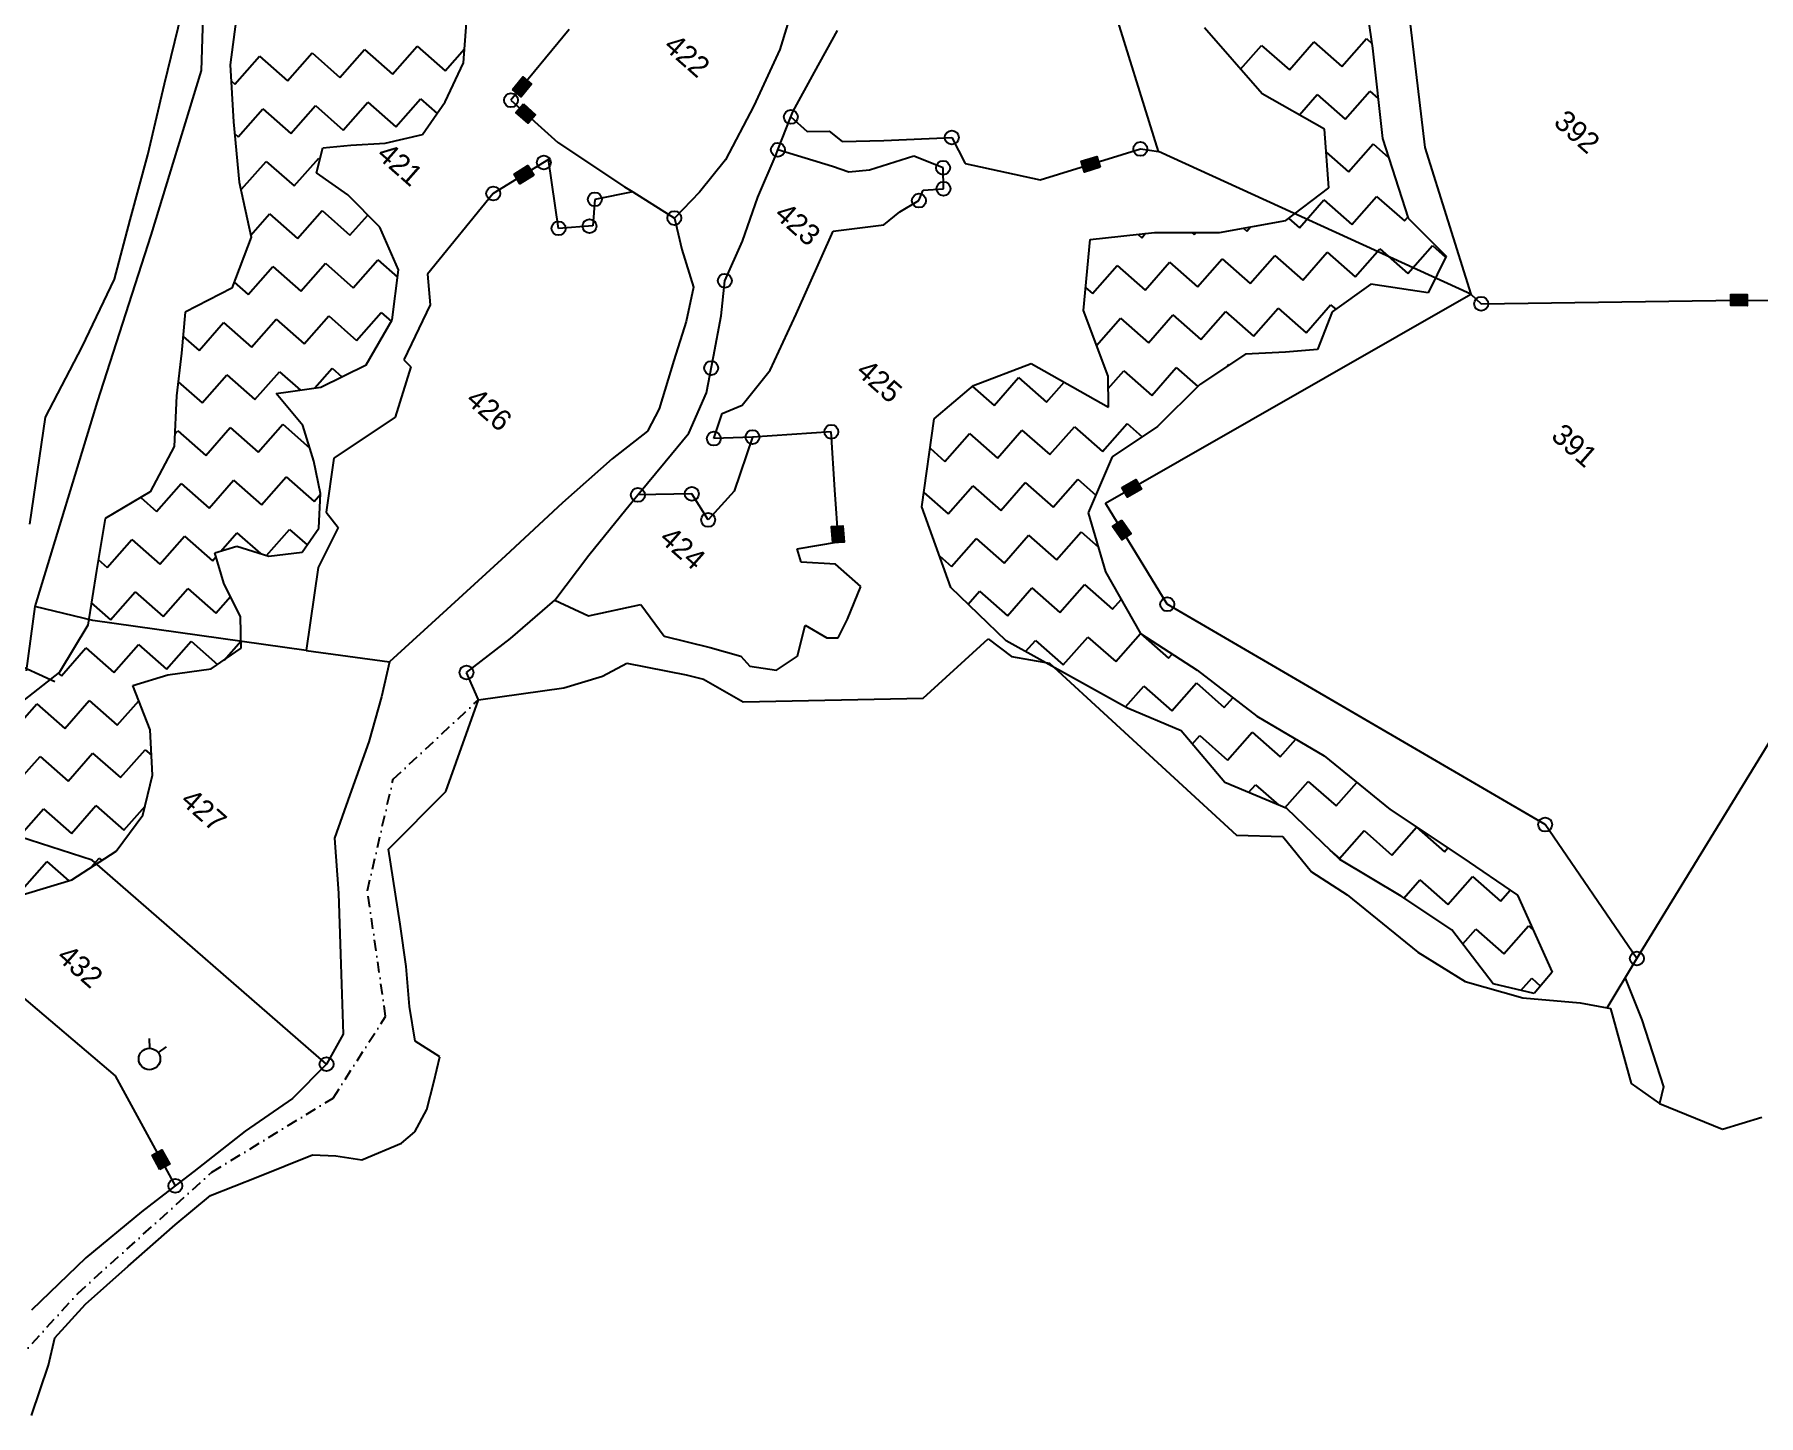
# Model space of a CAD drawing. Header units: metres. Extents: x 316400 to 324250, y 1868140 to 1873603.
# Drawn here: x 320680 to 321468, y 1868588 to 1869219 of the extents above; entities that cross this region are included whole.
import ezdxf

# ---------------------------------------------------------------- set-up
doc = ezdxf.new("R2010")
doc.units = ezdxf.units.M
doc.linetypes.add('DASHDOT', pattern=[1, 0.5, -0.25, 0, -0.25])
for name, color, linetype in [('OTHERS', 1, 'Continuous'), ('POLY_HATCH', 12, 'Continuous'), ('POLY_PARCEL', 6, 'Continuous'), ('POLY_WATER', 4, 'Continuous'), ('TEXT_PARCEL', 7, 'Continuous'), ('V_BOUND_LINE', 7, 'Continuous'), ('V_BOUND_STREAM_LINE', 7, 'DASHDOT')]:
    doc.layers.add(name, color=color, linetype=linetype)
doc.styles.add('TEXT_MAP', font='')
doc.styles.get('TEXT_MAP').set_extended_font_data('Kruti Dev 050')
doc.dimstyles.get("Standard").update_dxf_attribs({"dimtxt": 0.18, "dimasz": 0.18, "dimexe": 0.18, "dimexo": 0.0625, "dimgap": 0.09, "dimtad": 0, "dimtih": 1, "dimtoh": 1, "dimdec": 4, "dimzin": 0, "dimdsep": 46, "dimtxsty": 'Standard', "dimcen": 0.09, "dimadec": 0, "dimazin": 0, "dimtfac": 1, "dimtdec": 4, "dimtofl": 0, "dimtmove": 0, "dimatfit": 3, "dimfxl": 1, "dimtolj": 1, "dimtzin": 0, "dimarcsym": 0})

msp = doc.modelspace()

# ---------------------------------------------------------------- hatches: boundary and pattern name
for points in [[(320906.99, 1869196.01), (320903, 1869199.29), (320898.26, 1869193.53), (320902.24, 1869190.25)], [(320905.36, 1869178.1), (320908.83, 1869181.92), (320903.29, 1869186.93), (320899.83, 1869183.1)], [(321158.26, 1869160.76), (321159.78, 1869155.83), (321166.91, 1869158.02), (321165.4, 1869162.95)], [(320898.97, 1869154.88), (320901.66, 1869150.48), (320908.03, 1869154.37), (320905.33, 1869158.78)], [(321462.71, 1869094.72), (321462.75, 1869099.88), (321455.29, 1869099.94), (321455.25, 1869094.78)], [(321185.83, 1869010.87), (321183.27, 1869015.36), (321176.79, 1869011.65), (321179.36, 1869007.17)], [(321049.32, 1868994.15), (321044.17, 1868993.79), (321044.69, 1868986.35), (321049.84, 1868986.71)], [(321176.77, 1868987.7), (321181.03, 1868990.61), (321176.82, 1868996.77), (321172.55, 1868993.86)], [(320738.01, 1868709), (320733.48, 1868706.52), (320737.07, 1868699.97), (320741.59, 1868702.45)]]:
    msp.add_hatch(color=256).paths.add_polyline_path(points)

# ---------------------------------------------------------------- linework, layer by layer
for points in [[(320898.26, 1869193.53), (320903, 1869199.29), (320906.99, 1869196.01), (320902.24, 1869190.25)], [(320903.29, 1869186.93), (320908.83, 1869181.92), (320905.36, 1869178.1), (320899.83, 1869183.1)], [(321166.91, 1869158.02), (321159.78, 1869155.83), (321158.26, 1869160.76), (321165.4, 1869162.95)], [(320908.03, 1869154.37), (320901.66, 1869150.48), (320898.97, 1869154.88), (320905.33, 1869158.78)], [(321455.29, 1869099.94), (321462.75, 1869099.88), (321462.71, 1869094.72), (321455.25, 1869094.78)], [(321176.79, 1869011.65), (321183.27, 1869015.36), (321185.83, 1869010.87), (321179.36, 1869007.17)], [(321044.69, 1868986.35), (321044.17, 1868993.79), (321049.32, 1868994.15), (321049.84, 1868986.71)], [(321176.82, 1868996.77), (321181.03, 1868990.61), (321176.77, 1868987.7), (321172.55, 1868993.86)], [(320737.07, 1868699.97), (320733.48, 1868706.52), (320738.01, 1868709), (320741.59, 1868702.45)]]:
    msp.add_lwpolyline(points, close=True)
for points in [[(320732.19, 1868759.88), (320732.23, 1868755.38)], [(320739.93, 1868755.97), (320736.27, 1868753.34)]]:
    msp.add_lwpolyline(points)
for centre, radius in [((320897.56, 1869188.63), 3.19), ((321025.51, 1869181), 3.19), ((321099.08, 1869171.58), 3.19), ((320912.57, 1869160.19), 3.19), ((321019.61, 1869166.01), 3.19), ((321185.3, 1869166.37), 3.19), ((321095.1, 1869157.78), 3.19), ((320889.48, 1869146.04), 3.19), ((321095.31, 1869148.2), 3.19), ((320935.89, 1869143.34), 3.19), ((321084.09, 1869142.75), 3.19), ((320919.32, 1869130.09), 3.19), ((320933.47, 1869131.1), 3.19), ((320972.25, 1869134.8), 3.19), ((320995.35, 1869106.16), 3.19), ((321341.16, 1869095.62), 3.19), ((320989.11, 1869066.24), 3.19), ((320990.3, 1869033.99), 3.19), ((321008.01, 1869034.71), 3.19), ((321044.02, 1869037.12), 3.19), ((320955.6, 1869008.23), 3.19), ((320980.21, 1869008.76), 3.19), ((320987.71, 1868996.82), 3.19), ((321197.62, 1868958.26), 3.19), ((320877.21, 1868927.1), 3.19), ((321370.37, 1868857.58), 3.19), ((321412.34, 1868796.4), 3.19), ((320732.28, 1868750.46), 4.92), ((320813.27, 1868748.11), 3.19), ((320744.1, 1868692.49), 3.19)]:
    msp.add_circle(centre, radius)
at = {"layer": 'OTHERS'}
for p, q in [((321406.96, 1868787.44), (321414.61, 1868768.31)), ((321414.61, 1868768.31), (321424.47, 1868737.68)), ((321424.47, 1868737.68), (321422.7, 1868730.1))]:
    msp.add_line(p, q, dxfattribs=at)
at = {"layer": 'POLY_HATCH'}
for p, q in [((321285.51, 1869251.83), (321291.51, 1869212.37)), ((320772.68, 1869231.42), (320769.17, 1869204.76)), ((320875.87, 1869205.76), (320877.22, 1869224.2)), ((321240.96, 1869191.53), (321214.69, 1869221.69)), ((321291.51, 1869212.37), (321296.01, 1869171.2)), ((320769.17, 1869204.76), (320770.66, 1869178.75)), ((320867.41, 1869187.89), (320875.87, 1869205.76)), ((320857.09, 1869172.92), (320867.41, 1869187.89)), ((321269.53, 1869175.41), (321240.96, 1869191.53)), ((320770.66, 1869178.75), (320773.27, 1869151.13)), ((320840, 1869168.98), (320857.09, 1869172.92)), ((321271.52, 1869148.53), (321269.53, 1869175.41)), ((321296.01, 1869171.2), (321307.7, 1869134.76)), ((320808.7, 1869155.39), (320811.5, 1869166.85)), ((320811.5, 1869166.85), (320824.39, 1869168.17)), ((320824.39, 1869168.17), (320840, 1869168.98)), ((320822.98, 1869145.35), (320808.7, 1869155.39)), ((320773.27, 1869151.13), (320778.75, 1869126.05)), ((321251.88, 1869133.65), (321271.52, 1869148.53)), ((320837.57, 1869130.61), (320822.98, 1869145.35)), ((321221.47, 1869128.25), (321251.88, 1869133.65)), ((321307.7, 1869134.76), (321325.13, 1869117.41)), ((320778.75, 1869126.05), (320769.97, 1869102.77)), ((320846.06, 1869111.1), (320837.57, 1869130.61)), ((321159.3, 1869092.51), (321162.3, 1869125.05)), ((321162.3, 1869125.05), (321191.78, 1869128.25)), ((321191.78, 1869128.25), (321221.47, 1869128.25)), ((321325.13, 1869117.41), (321316.85, 1869100.57)), ((320843.31, 1869088.2), (320846.06, 1869111.1)), ((320769.97, 1869102.77), (320748.61, 1869091.82)), ((321290.65, 1869104.54), (321273, 1869091.92)), ((321316.85, 1869100.57), (321290.65, 1869104.54)), ((321170.58, 1869062.46), (321159.3, 1869092.51)), ((321273, 1869091.92), (321266.35, 1869074.66)), ((320748.61, 1869091.82), (320746.95, 1869073.03)), ((320831.32, 1869067.74), (320843.31, 1869088.2)), ((320746.95, 1869073.03), (320744.66, 1869053.52)), ((321109.07, 1869058.32), (321135.44, 1869068.27)), ((321135.44, 1869068.27), (321170.69, 1869048.3)), ((321233.32, 1869072.57), (321212.55, 1869058.69)), ((321251.72, 1869073.46), (321233.32, 1869072.57)), ((321266.35, 1869074.66), (321251.72, 1869073.46)), ((320810.59, 1869057.51), (320831.32, 1869067.74)), ((321170.69, 1869048.3), (321170.58, 1869062.46)), ((320744.66, 1869053.52), (320743.61, 1869030.38)), ((320790.23, 1869054.54), (320795.73, 1869055.39)), ((320802.44, 1869039.99), (320790.23, 1869054.54)), ((320795.73, 1869055.39), (320810.59, 1869057.51)), ((321091.06, 1869043.01), (321109.07, 1869058.32)), ((321212.55, 1869058.69), (321193.18, 1869039.55)), ((320807.36, 1869023.63), (320802.44, 1869039.99)), ((321085.34, 1869002.8), (321091.06, 1869043.01)), ((321193.18, 1869039.55), (321172.4, 1869025.67)), ((320743.61, 1869030.38), (320732.65, 1869009.65)), ((320810.5, 1869008.84), (320807.36, 1869023.63)), ((321172.4, 1869025.67), (321161.47, 1869000.11)), ((320732.65, 1869009.65), (320712.04, 1868997.41)), ((320809.65, 1868993.12), (320810.5, 1869008.84)), ((320712.04, 1868997.41), (320708, 1868973.75)), ((321098.66, 1868965.93), (321085.34, 1869002.8)), ((321161.47, 1869000.11), (321169.35, 1868973.06)), ((320802.11, 1868982.04), (320809.65, 1868993.12)), ((320762.22, 1868981.71), (320772.29, 1868984.87)), ((320766.3, 1868967.99), (320762.22, 1868981.71)), ((320772.29, 1868984.87), (320786.9, 1868980.24)), ((320786.9, 1868980.24), (320802.11, 1868982.04)), ((320708, 1868973.75), (320704.04, 1868948.74)), ((320773.86, 1868952.47), (320766.3, 1868967.99)), ((321124.02, 1868941.59), (321098.66, 1868965.93)), ((321169.35, 1868973.06), (321185.32, 1868944.92)), ((320774.27, 1868938.19), (320773.86, 1868952.47)), ((320704.04, 1868948.74), (320691.11, 1868927.22)), ((321185.32, 1868944.92), (321211.27, 1868928.1)), ((320760.56, 1868928.73), (320774.27, 1868938.19)), ((321154.8, 1868924.54), (321124.02, 1868941.59)), ((320691.11, 1868927.22), (320671.39, 1868911.66)), ((320740.7, 1868925.97), (320760.56, 1868928.73)), ((321211.27, 1868928.1), (321238.56, 1868907.09)), ((320724.67, 1868921.08), (320740.7, 1868925.97)), ((320732.53, 1868900.87), (320724.67, 1868921.08)), ((321179.48, 1868910.85), (321154.8, 1868924.54)), ((321203.95, 1868900.36), (321179.48, 1868910.85)), ((321238.56, 1868907.09), (321269.4, 1868888.98)), ((320733.69, 1868880.23), (320732.53, 1868900.87)), ((321223.92, 1868876.75), (321203.95, 1868900.36)), ((321269.4, 1868888.98), (321299.59, 1868864.41)), ((320729.3, 1868861.93), (320733.69, 1868880.23)), ((321252.22, 1868864.9), (321223.92, 1868876.75)), ((321276.45, 1868841.56), (321252.22, 1868864.9)), ((321299.59, 1868864.41), (321332.27, 1868842.67)), ((320717.05, 1868845.5), (320729.3, 1868861.93)), ((320696.84, 1868832.27), (320717.05, 1868845.5)), ((321304.53, 1868824.87), (321276.45, 1868841.56)), ((321332.27, 1868842.67), (321357.72, 1868825.29)), ((320670.57, 1868824.38), (320696.84, 1868832.27)), ((321327.71, 1868809.49), (321304.53, 1868824.87)), ((321357.72, 1868825.29), (321373.61, 1868790.19)), ((321346.68, 1868784.74), (321327.71, 1868809.49)), ((321365.42, 1868780.31), (321346.68, 1868784.74)), ((321373.61, 1868790.19), (321365.42, 1868780.31))]:
    msp.add_line(p, q, dxfattribs=at)
at = {"layer": 'POLY_HATCH', "linetype": 'Continuous', "ltscale": 10}
for p, q in [((320795.35, 1869197.51), (320806.6, 1869210.28)), ((320806.6, 1869210.28), (320819.38, 1869199.03)), ((320819.38, 1869199.03), (320830.63, 1869211.81)), ((320830.63, 1869211.81), (320843.41, 1869200.56)), ((320843.41, 1869200.56), (320854.66, 1869213.34)), ((320854.66, 1869213.34), (320867.44, 1869202.08)), ((320867.44, 1869202.08), (320876.34, 1869212.19)), ((321231.08, 1869202.87), (321240.64, 1869213.73)), ((321240.64, 1869213.73), (321253.42, 1869202.48)), ((321253.42, 1869202.48), (321264.67, 1869215.26)), ((321264.67, 1869215.26), (321277.45, 1869204.01)), ((321277.45, 1869204.01), (321288.7, 1869216.78)), ((321288.7, 1869216.78), (321291.17, 1869214.61)), ((320771.32, 1869195.98), (320782.57, 1869208.76)), ((320782.57, 1869208.76), (320795.35, 1869197.51)), ((320769.59, 1869197.51), (320771.32, 1869195.98)), ((320820.91, 1869175), (320832.16, 1869187.78)), ((320832.16, 1869187.78), (320844.93, 1869176.53)), ((320844.93, 1869176.53), (320856.19, 1869189.31)), ((320856.19, 1869189.31), (320863.78, 1869182.62)), ((321258, 1869181.92), (321266.2, 1869191.23)), ((321266.2, 1869191.23), (321278.97, 1869179.98)), ((321278.97, 1869179.98), (321290.23, 1869192.75)), ((321290.23, 1869192.75), (321294.02, 1869189.41)), ((320772.85, 1869171.95), (320784.1, 1869184.73)), ((320784.1, 1869184.73), (320796.88, 1869173.48)), ((320796.88, 1869173.48), (320808.13, 1869186.25)), ((320808.13, 1869186.25), (320820.91, 1869175)), ((320771.17, 1869173.43), (320772.85, 1869171.95)), ((321270.31, 1869164.92), (321280.5, 1869155.95)), ((321280.5, 1869155.95), (321291.75, 1869168.73)), ((321291.75, 1869168.73), (321298.8, 1869162.52)), ((320774.37, 1869147.92), (320785.63, 1869160.7)), ((320785.63, 1869160.7), (320798.4, 1869149.45)), ((320798.4, 1869149.45), (320809.65, 1869162.23)), ((320809.65, 1869162.23), (320810.25, 1869161.7)), ((320773.88, 1869148.36), (320774.37, 1869147.92)), ((321258, 1869130.39), (321269.25, 1869143.17)), ((321269.25, 1869143.17), (321282.03, 1869131.92)), ((321282.03, 1869131.92), (321293.28, 1869144.7)), ((321293.28, 1869144.7), (321306.06, 1869133.45)), ((320778.56, 1869126.92), (320787.15, 1869136.67)), ((320787.15, 1869136.67), (320799.93, 1869125.42)), ((320799.93, 1869125.42), (320811.18, 1869138.2)), ((320811.18, 1869138.2), (320823.96, 1869126.95)), ((320823.96, 1869126.95), (320832.07, 1869136.16)), ((321253.18, 1869134.63), (321258, 1869130.39)), ((321306.06, 1869133.45), (321307.57, 1869135.17)), ((321162.27, 1869124.72), (321162.59, 1869125.09)), ((321184.09, 1869127.42), (321185.91, 1869125.81)), ((321185.91, 1869125.81), (321187.67, 1869127.81)), ((321208.91, 1869128.25), (321209.94, 1869127.34)), ((321209.94, 1869127.34), (321210.74, 1869128.25)), ((321232.46, 1869130.2), (321233.97, 1869128.87)), ((321233.97, 1869128.87), (321235.64, 1869130.77)), ((320825.48, 1869102.92), (320836.74, 1869115.69)), ((320836.74, 1869115.69), (320845.66, 1869107.83)), ((321211.47, 1869103.31), (321222.72, 1869116.09)), ((321222.72, 1869116.09), (321235.5, 1869104.84)), ((321235.5, 1869104.84), (321246.75, 1869117.62)), ((321246.75, 1869117.62), (321259.53, 1869106.36)), ((321259.53, 1869106.36), (321270.78, 1869119.14)), ((321270.78, 1869119.14), (321283.55, 1869107.89)), ((321283.55, 1869107.89), (321294.81, 1869120.67)), ((321294.81, 1869120.67), (321307.58, 1869109.42)), ((321307.58, 1869109.42), (321318.83, 1869122.2)), ((321318.83, 1869122.2), (321324.87, 1869116.88)), ((320777.43, 1869099.86), (320788.68, 1869112.64)), ((320788.68, 1869112.64), (320801.46, 1869101.39)), ((320801.46, 1869101.39), (320812.71, 1869114.17)), ((320812.71, 1869114.17), (320825.48, 1869102.92)), ((321163.41, 1869100.26), (321174.66, 1869113.04)), ((321174.66, 1869113.04), (321187.44, 1869101.79)), ((321187.44, 1869101.79), (321198.69, 1869114.56)), ((321198.69, 1869114.56), (321211.47, 1869103.31)), ((320771.01, 1869105.52), (320777.43, 1869099.86)), ((321160.27, 1869103.03), (321163.41, 1869100.26)), ((321213, 1869079.28), (321224.25, 1869092.06)), ((321224.25, 1869092.06), (321237.02, 1869080.81)), ((321237.02, 1869080.81), (321248.27, 1869093.59)), ((321248.27, 1869093.59), (321261.05, 1869082.34)), ((321261.05, 1869082.34), (321272.3, 1869095.11)), ((321272.3, 1869095.11), (321274.62, 1869093.08)), ((320754.93, 1869074.31), (320766.18, 1869087.09)), ((320766.18, 1869087.09), (320778.95, 1869075.84)), ((320778.95, 1869075.84), (320790.21, 1869088.61)), ((320790.21, 1869088.61), (320802.98, 1869077.36)), ((320802.98, 1869077.36), (320814.23, 1869090.14)), ((320814.23, 1869090.14), (320827.01, 1869078.89)), ((320827.01, 1869078.89), (320838.26, 1869091.67)), ((320838.26, 1869091.67), (320842.93, 1869087.55)), ((321165.27, 1869076.61), (321176.19, 1869089.01)), ((321176.19, 1869089.01), (321188.97, 1869077.76)), ((321188.97, 1869077.76), (321200.22, 1869090.53)), ((321200.22, 1869090.53), (321213, 1869079.28)), ((320747.63, 1869080.73), (320754.93, 1869074.31)), ((320756.45, 1869050.28), (320767.7, 1869063.06)), ((320767.7, 1869063.06), (320780.48, 1869051.81)), ((320780.48, 1869051.81), (320791.73, 1869064.58)), ((320791.73, 1869064.58), (320801.28, 1869056.18)), ((320807.84, 1869057.12), (320815.76, 1869066.11)), ((320815.76, 1869066.11), (320820.16, 1869062.23)), ((321118.41, 1869049.15), (321129.66, 1869061.93)), ((321129.66, 1869061.93), (321142.44, 1869050.68)), ((321170.62, 1869056.93), (321177.72, 1869064.98)), ((321177.72, 1869064.98), (321190.49, 1869053.73)), ((321190.49, 1869053.73), (321201.74, 1869066.51)), ((321201.74, 1869066.51), (321211.64, 1869057.79)), ((321224.69, 1869066.81), (321225.77, 1869068.03)), ((321225.77, 1869068.03), (321226.1, 1869067.75)), ((320745.42, 1869060), (320756.45, 1869050.28)), ((321108.52, 1869057.85), (321118.41, 1869049.15)), ((321142.44, 1869050.68), (321150.44, 1869059.77)), ((320743.87, 1869035.99), (320745.2, 1869037.5)), ((320745.2, 1869037.5), (320757.98, 1869026.25)), ((320757.98, 1869026.25), (320769.23, 1869039.03)), ((320769.23, 1869039.03), (320782.01, 1869027.78)), ((320782.01, 1869027.78), (320793.26, 1869040.56)), ((320793.26, 1869040.56), (320805.52, 1869029.76)), ((321119.93, 1869025.12), (321131.18, 1869037.9)), ((321131.18, 1869037.9), (321143.96, 1869026.65)), ((321143.96, 1869026.65), (321155.21, 1869039.42)), ((321155.21, 1869039.42), (321167.99, 1869028.17)), ((321167.99, 1869028.17), (321179.24, 1869040.95)), ((321179.24, 1869040.95), (321186.16, 1869034.86)), ((321089.14, 1869029.55), (321095.91, 1869023.59)), ((321095.91, 1869023.59), (321107.16, 1869036.37)), ((321107.16, 1869036.37), (321119.93, 1869025.12)), ((320735.48, 1869000.7), (320746.73, 1869013.47)), ((320746.73, 1869013.47), (320759.51, 1869002.22)), ((320759.51, 1869002.22), (320770.76, 1869015)), ((320770.76, 1869015), (320783.53, 1869003.75)), ((320783.53, 1869003.75), (320794.78, 1869016.53)), ((320794.78, 1869016.53), (320807.56, 1869005.28)), ((321121.46, 1869001.09), (321132.71, 1869013.87)), ((321132.71, 1869013.87), (321145.49, 1869002.62)), ((321145.49, 1869002.62), (321156.74, 1869015.4)), ((321156.74, 1869015.4), (321164.92, 1869008.19)), ((320728.27, 1869007.05), (320735.48, 1869000.7)), ((320807.56, 1869005.28), (320810.49, 1869008.6)), ((321086.28, 1869009.39), (321097.43, 1868999.57)), ((321097.43, 1868999.57), (321108.68, 1869012.34)), ((321108.68, 1869012.34), (321121.46, 1869001.09)), ((320737, 1868976.67), (320748.25, 1868989.45)), ((320748.25, 1868989.45), (320761.03, 1868978.2)), ((320764.86, 1868982.54), (320772.28, 1868990.97)), ((320772.28, 1868990.97), (320783.11, 1868981.44)), ((320785.82, 1868980.58), (320796.31, 1868992.5)), ((320796.31, 1868992.5), (320804.39, 1868985.39)), ((321122.99, 1868977.06), (321134.24, 1868989.84)), ((321134.24, 1868989.84), (321147.02, 1868978.59)), ((321147.02, 1868978.59), (321158.27, 1868991.37)), ((321158.27, 1868991.37), (321166, 1868984.56)), ((320712.97, 1868975.14), (320724.23, 1868987.92)), ((320724.23, 1868987.92), (320737, 1868976.67)), ((321098.96, 1868975.54), (321110.21, 1868988.31)), ((321110.21, 1868988.31), (321122.99, 1868977.06)), ((320708.86, 1868978.77), (320712.97, 1868975.14)), ((320761.03, 1868978.2), (320762.7, 1868980.09)), ((321093.43, 1868980.4), (321098.96, 1868975.54)), ((321124.51, 1868953.03), (321135.76, 1868965.81)), ((321135.76, 1868965.81), (321148.54, 1868954.56)), ((321148.54, 1868954.56), (321159.79, 1868967.34)), ((321159.79, 1868967.34), (321172.57, 1868956.09)), ((320705.65, 1868958.91), (320714.5, 1868951.11)), ((320714.5, 1868951.11), (320725.75, 1868963.89)), ((320725.75, 1868963.89), (320738.53, 1868952.64)), ((320738.53, 1868952.64), (320749.78, 1868965.42)), ((320749.78, 1868965.42), (320762.56, 1868954.17)), ((320762.56, 1868954.17), (320769.3, 1868961.83)), ((321106.53, 1868958.38), (321111.74, 1868964.29)), ((321111.74, 1868964.29), (321124.51, 1868953.03)), ((321172.57, 1868956.09), (321176.47, 1868960.52)), ((321150.07, 1868930.53), (321161.32, 1868943.31)), ((321161.32, 1868943.31), (321174.1, 1868932.06)), ((321174.1, 1868932.06), (321185.35, 1868944.84)), ((321185.35, 1868944.84), (321198.13, 1868933.59)), ((320692, 1868925.56), (320703.25, 1868938.34)), ((320703.25, 1868938.34), (320716.03, 1868927.09)), ((320716.03, 1868927.09), (320727.28, 1868939.86)), ((320727.28, 1868939.86), (320740.06, 1868928.61)), ((320740.06, 1868928.61), (320751.31, 1868941.39)), ((320751.31, 1868941.39), (320763.43, 1868930.71)), ((320766.39, 1868932.75), (320774.17, 1868941.59)), ((321132.83, 1868936.71), (321137.29, 1868941.78)), ((321137.29, 1868941.78), (321150.07, 1868930.53)), ((321198.13, 1868933.59), (321199.83, 1868935.52)), ((320690.58, 1868926.8), (320692, 1868925.56)), ((321178.56, 1868911.37), (321186.87, 1868920.81)), ((321186.87, 1868920.81), (321199.65, 1868909.56)), ((321199.65, 1868909.56), (321210.9, 1868922.33)), ((321210.9, 1868922.33), (321223.68, 1868911.08)), ((320669.5, 1868900), (320680.75, 1868912.78)), ((320680.75, 1868912.78), (320693.53, 1868901.53)), ((320693.53, 1868901.53), (320704.78, 1868914.31)), ((320704.78, 1868914.31), (320717.55, 1868903.06)), ((320717.55, 1868903.06), (320727.35, 1868914.19)), ((321223.68, 1868911.08), (321227.6, 1868915.53)), ((321208.99, 1868894.4), (321212.43, 1868898.31)), ((321212.43, 1868898.31), (321225.21, 1868887.05)), ((321225.21, 1868887.05), (321236.46, 1868899.83)), ((321236.46, 1868899.83), (321249.24, 1868888.58)), ((321249.24, 1868888.58), (321256.34, 1868896.65)), ((320671.02, 1868875.98), (320682.27, 1868888.75)), ((320682.27, 1868888.75), (320695.05, 1868877.5)), ((320695.05, 1868877.5), (320706.3, 1868890.28)), ((320706.3, 1868890.28), (320719.08, 1868879.03)), ((320719.08, 1868879.03), (320730.33, 1868891.81)), ((320730.33, 1868891.81), (320733.18, 1868889.3)), ((321234.8, 1868872.19), (321237.98, 1868875.8)), ((321237.98, 1868875.8), (321248.69, 1868866.38)), ((321251.38, 1868865.25), (321262.01, 1868877.33)), ((321262.01, 1868877.33), (321274.79, 1868866.08)), ((321274.79, 1868866.08), (321284.29, 1868876.87)), ((320672.55, 1868851.95), (320683.8, 1868864.72)), ((320683.8, 1868864.72), (320696.58, 1868853.47)), ((320696.58, 1868853.47), (320707.83, 1868866.25)), ((320707.83, 1868866.25), (320720.61, 1868855)), ((320720.61, 1868855), (320730.27, 1868865.97)), ((321300.35, 1868843.58), (321311.6, 1868856.35)), ((321311.6, 1868856.35), (321324.37, 1868845.1)), ((321276.32, 1868842.05), (321287.57, 1868854.83)), ((321287.57, 1868854.83), (321300.35, 1868843.58)), ((320674.08, 1868827.92), (320685.33, 1868840.7)), ((320685.33, 1868840.7), (320695.39, 1868831.83)), ((320705.7, 1868838.07), (320709.36, 1868842.22)), ((320709.36, 1868842.22), (320710.5, 1868841.21)), ((321271.9, 1868845.94), (321276.32, 1868842.05)), ((321324.37, 1868845.1), (321325.94, 1868846.88)), ((321305.81, 1868824.02), (321313.12, 1868832.33)), ((321313.12, 1868832.33), (321325.9, 1868821.07)), ((321325.9, 1868821.07), (321337.15, 1868833.85)), ((321337.15, 1868833.85), (321349.93, 1868822.6)), ((321349.93, 1868822.6), (321354.33, 1868827.6)), ((321332.68, 1868803.01), (321338.68, 1868809.82)), ((321338.68, 1868809.82), (321351.46, 1868798.57)), ((321351.46, 1868798.57), (321362.71, 1868811.35)), ((321362.71, 1868811.35), (321364.91, 1868809.41)), ((321359.33, 1868781.75), (321364.23, 1868787.32)), ((321364.23, 1868787.32), (321368.28, 1868783.76))]:
    msp.add_line(p, q, dxfattribs=at)
at = {"layer": 'POLY_PARCEL'}
for p, q in [((321193.65, 1869165.19), (321155.74, 1869287.18)), ((321301.43, 1869284), (321315.36, 1869167.05)), ((320924.17, 1869220.91), (320897.56, 1869188.63)), ((320897.56, 1869188.63), (320918.97, 1869169.27)), ((321025.51, 1869181), (321033.01, 1869174.38)), ((321033.01, 1869174.38), (321043, 1869174.49)), ((321043, 1869174.49), (321048.95, 1869169.73)), ((321067.99, 1869170.28), (321099.08, 1869171.58)), ((321099.08, 1869171.58), (321105.23, 1869159.74)), ((320918.97, 1869169.27), (320949.49, 1869149.1)), ((321044.56, 1869158.28), (321019.61, 1869166.01)), ((321048.95, 1869169.73), (321067.99, 1869170.28)), ((321081.73, 1869163.12), (321061.49, 1869156.72)), ((321095.1, 1869157.78), (321081.73, 1869163.12)), ((321139.51, 1869152.3), (321185.3, 1869166.37)), ((321185.3, 1869166.37), (321193.65, 1869165.19)), ((321336.43, 1869099.96), (321193.65, 1869165.19)), ((321315.36, 1869167.05), (321336.43, 1869099.96)), ((320914.7, 1869161.49), (320889.48, 1869146.04)), ((320919.32, 1869130.09), (320914.7, 1869161.49)), ((321051.96, 1869155.72), (321044.56, 1869158.28)), ((321061.49, 1869156.72), (321051.96, 1869155.72)), ((321095.31, 1869148.2), (321095.1, 1869157.78)), ((321105.23, 1869159.74), (321139.51, 1869152.3)), ((320949.49, 1869149.1), (320953.24, 1869146.74)), ((321084.09, 1869142.75), (321086.02, 1869147.48)), ((321086.02, 1869147.48), (321095.31, 1869148.2)), ((320889.48, 1869146.04), (320859.32, 1869109.15)), ((320935.89, 1869143.34), (320935.02, 1869131.22)), ((320953.24, 1869146.74), (320935.89, 1869143.34)), ((320953.24, 1869146.74), (320972.25, 1869134.8)), ((321075.34, 1869137.6), (321084.09, 1869142.75)), ((321044.86, 1869128.84), (321067.96, 1869131.74)), ((321067.96, 1869131.74), (321075.34, 1869137.6)), ((320935.02, 1869131.22), (320919.32, 1869130.09)), ((321027.96, 1869090.82), (321044.86, 1869128.84)), ((320859.32, 1869109.15), (320860.63, 1869095.1)), ((321169.33, 1869004.41), (321336.43, 1869099.96)), ((321336.43, 1869099.96), (321341.16, 1869095.62)), ((320860.63, 1869095.1), (320848.65, 1869070.06)), ((321341.16, 1869095.62), (321459, 1869097.33)), ((321459, 1869097.33), (321516.3, 1869096.9)), ((321016.05, 1869065.21), (321027.96, 1869090.82)), ((320848.65, 1869070.06), (320851.74, 1869066.83)), ((320851.74, 1869066.83), (320844.57, 1869043.74)), ((321003.26, 1869049.28), (321016.05, 1869065.21)), ((320990.3, 1869033.99), (320994.17, 1869045.42)), ((320994.17, 1869045.42), (321003.26, 1869049.28)), ((320844.57, 1869043.74), (320816.54, 1869025.1)), ((321044.02, 1869037.12), (321008.01, 1869034.71)), ((321045.59, 1869010.52), (321044.02, 1869037.12)), ((321008.01, 1869034.71), (320990.3, 1869033.99)), ((321008.01, 1869034.71), (320999.62, 1869009.99)), ((320816.54, 1869025.1), (320813.05, 1869000.32)), ((320980.21, 1869008.76), (320955.6, 1869008.23)), ((320987.71, 1868996.82), (320980.21, 1869008.76)), ((320999.62, 1869009.99), (320987.71, 1868996.82)), ((321047.24, 1868986.82), (321045.59, 1869010.52)), ((320813.05, 1869000.32), (320818.57, 1868993.39)), ((321197.62, 1868958.26), (321169.33, 1869004.41)), ((320818.57, 1868993.39), (320809.45, 1868975.12)), ((321028.37, 1868983.66), (321047.24, 1868986.82)), ((321030.21, 1868977.59), (321028.37, 1868983.66)), ((320809.45, 1868975.12), (320803.97, 1868937.14)), ((321045.92, 1868976.61), (321030.21, 1868977.59)), ((321057.49, 1868966.42), (321045.92, 1868976.61)), ((321051.48, 1868951.45), (321057.49, 1868966.42)), ((320917.65, 1868960.2), (320933.01, 1868952.92)), ((320933.01, 1868952.92), (320956.88, 1868958.1)), ((320956.88, 1868958.1), (320967.67, 1868943.66)), ((321370.37, 1868857.58), (321197.62, 1868958.26)), ((320706.45, 1868950.79), (320679.85, 1868957.32)), ((320803.97, 1868937.14), (320706.45, 1868950.79)), ((321047.16, 1868942.89), (321051.48, 1868951.45)), ((320967.67, 1868943.66), (320988.65, 1868938.54)), ((321028.62, 1868934.48), (321032.05, 1868948.77)), ((321032.05, 1868948.77), (321042.02, 1868942.96)), ((321042.02, 1868942.96), (321047.16, 1868942.89)), ((321412.34, 1868796.4), (321505.34, 1868948.28)), ((320803.97, 1868937.14), (320841.95, 1868931.94)), ((320988.65, 1868938.54), (321002.71, 1868934.56)), ((321002.71, 1868934.56), (321006.82, 1868929.95)), ((321018.9, 1868928.22), (321028.62, 1868934.48)), ((321006.82, 1868929.95), (321018.9, 1868928.22)), ((321412.34, 1868796.4), (321370.37, 1868857.58)), ((320706.05, 1868841.28), (320663.46, 1868855.05)), ((320813.27, 1868748.11), (320706.05, 1868841.28)), ((321398.76, 1868773.78), (321412.34, 1868796.4)), ((320670.78, 1868781.79), (320716.61, 1868742.75)), ((320716.61, 1868742.75), (320744.1, 1868692.49))]:
    msp.add_line(p, q, dxfattribs=at)
at = {"layer": 'POLY_WATER'}
for p, q in [((320758.25, 1869279.62), (320755.92, 1869202.19)), ((321027.56, 1869234.78), (321020.46, 1869211.82)), ((320739.09, 1869196.16), (320746.88, 1869227.95)), ((321036.3, 1869201.52), (321046.83, 1869220.46)), ((321020.46, 1869211.82), (321008.6, 1869186.09)), ((320731.58, 1869163.68), (320739.09, 1869196.16)), ((320755.92, 1869202.19), (320732.89, 1869126.91)), ((321026.43, 1869183.33), (321036.3, 1869201.52)), ((321008.6, 1869186.09), (320995.62, 1869161.35)), ((321019.61, 1869166.01), (321025.51, 1869181)), ((321025.51, 1869181), (321026.43, 1869183.33)), ((320723.43, 1869133.94), (320731.58, 1869163.68)), ((321010.39, 1869144.36), (321018.76, 1869163.87)), ((321018.76, 1869163.87), (321019.61, 1869166.01)), ((320995.62, 1869161.35), (320983.76, 1869146.56)), ((320983.76, 1869146.56), (320972.25, 1869134.8)), ((321003.47, 1869124.24), (321010.39, 1869144.36)), ((320716.27, 1869106.8), (320723.43, 1869133.94)), ((320972.25, 1869134.8), (320975.72, 1869120.46)), ((320732.89, 1869126.91), (320708.3, 1869050.84)), ((320995.35, 1869106.16), (321003.47, 1869124.24)), ((320975.72, 1869120.46), (320980.97, 1869103.22)), ((320701.49, 1869075.95), (320716.27, 1869106.8)), ((320980.97, 1869103.22), (320977.65, 1869087.57)), ((320993.65, 1869090.07), (320995.35, 1869106.16)), ((320977.65, 1869087.57), (320972, 1869069.64)), ((320990.15, 1869071.58), (320993.65, 1869090.07)), ((320684.72, 1869043.81), (320701.49, 1869075.95)), ((320972, 1869069.64), (320965.38, 1869047.6)), ((320986.89, 1869054.87), (320990.15, 1869071.58)), ((320978.8, 1869036.44), (320986.89, 1869054.87)), ((320708.3, 1869050.84), (320679.85, 1868957.32)), ((320965.38, 1869047.6), (320959.93, 1869037.46)), ((320677.56, 1868994.95), (320684.72, 1869043.81)), ((320959.93, 1869037.46), (320943.89, 1869024.7)), ((320968.08, 1869023.32), (320978.8, 1869036.44)), ((320943.89, 1869024.7), (320921.07, 1869004.64)), ((320955.6, 1869008.23), (320968.08, 1869023.32)), ((320950.13, 1869001.62), (320955.6, 1869008.23)), ((320921.07, 1869004.64), (320894.99, 1868980.48)), ((320933.2, 1868980.69), (320950.13, 1869001.62)), ((320894.99, 1868980.48), (320868.22, 1868955.93)), ((320917.65, 1868960.2), (320933.2, 1868980.69)), ((320897.32, 1868942.58), (320917.65, 1868960.2)), ((320679.85, 1868957.32), (320675.85, 1868927.84)), ((320868.22, 1868955.93), (320841.95, 1868931.94)), ((320877.21, 1868927.1), (320897.32, 1868942.58)), ((320841.95, 1868931.94), (320838.29, 1868915.91)), ((320882.68, 1868914.63), (320877.21, 1868927.1)), ((320838.29, 1868915.91), (320832.64, 1868895.34)), ((320867.81, 1868872.66), (320882.68, 1868914.63)), ((320832.64, 1868895.34), (320823.85, 1868871.21)), ((320823.85, 1868871.21), (320816.9, 1868851.44)), ((320841.51, 1868846.38), (320867.81, 1868872.66)), ((320816.9, 1868851.44), (320818.78, 1868826.23)), ((320846.97, 1868812.03), (320841.51, 1868846.38)), ((320818.78, 1868826.23), (320819.6, 1868798.3)), ((320849.71, 1868792.69), (320846.97, 1868812.03)), ((320819.6, 1868798.3), (320820.79, 1868761.74)), ((320851.13, 1868774.51), (320849.71, 1868792.69)), ((320853.83, 1868758.53), (320851.13, 1868774.51)), ((320820.79, 1868761.74), (320813.27, 1868748.11)), ((320864.97, 1868751.37), (320853.83, 1868758.53)), ((320813.27, 1868748.11), (320797.6, 1868732.38)), ((320862.27, 1868739.81), (320864.97, 1868751.37)), ((320859.1, 1868727.34), (320862.27, 1868739.81)), ((320797.6, 1868732.38), (320776.04, 1868717.51)), ((320853.65, 1868717.2), (320859.1, 1868727.34)), ((320776.04, 1868717.51), (320752.59, 1868699)), ((320847.54, 1868711.96), (320853.65, 1868717.2)), ((320781.79, 1868696.52), (320806.83, 1868706.66)), ((320806.83, 1868706.66), (320817.55, 1868706.19)), ((320817.55, 1868706.19), (320829.4, 1868704.37)), ((320829.4, 1868704.37), (320847.54, 1868711.96)), ((320752.59, 1868699), (320744.1, 1868692.49)), ((320744.1, 1868692.49), (320728.61, 1868680.63)), ((320760.18, 1868688), (320781.79, 1868696.52)), ((320743.99, 1868674.71), (320760.18, 1868688)), ((320728.61, 1868680.63), (320703.21, 1868659.52)), ((320722.52, 1868655.79), (320743.99, 1868674.71)), ((320703.21, 1868659.52), (320678.34, 1868635.61)), ((320703.06, 1868638.41), (320722.52, 1868655.79)), ((320688.95, 1868622.95), (320703.06, 1868638.41)), ((320686.13, 1868610.51), (320688.95, 1868622.95)), ((320678.33, 1868587.5), (320686.13, 1868610.51))]:
    msp.add_line(p, q, dxfattribs=at)
at = {"layer": 'V_BOUND_LINE'}
for p, q in [((321086, 1868915.36), (321115.8, 1868942.49)), ((321115.8, 1868942.49), (321126.33, 1868934.34)), ((321126.33, 1868934.34), (321143.7, 1868931.4)), ((320939.38, 1868925.38), (320950.5, 1868931.31)), ((320950.5, 1868931.31), (320977.59, 1868926)), ((321143.7, 1868931.4), (321229.28, 1868852.68)), ((320882.68, 1868914.63), (320921.78, 1868920.09)), ((320921.78, 1868920.09), (320939.38, 1868925.38)), ((320977.59, 1868926), (320985.64, 1868923.97)), ((320985.64, 1868923.97), (321003.78, 1868913.61)), ((321003.78, 1868913.61), (321086, 1868915.36)), ((321229.28, 1868852.68), (321250.39, 1868852.06)), ((321250.39, 1868852.06), (321263.52, 1868836.01)), ((321263.52, 1868836.01), (321279.88, 1868825.54)), ((321279.88, 1868825.54), (321312.18, 1868799.33)), ((321312.18, 1868799.33), (321333.81, 1868785.91)), ((321333.81, 1868785.91), (321360.14, 1868778.45)), ((321360.14, 1868778.45), (321386.44, 1868776.08)), ((321386.44, 1868776.08), (321398.76, 1868773.78)), ((321398.76, 1868773.78), (321400.2, 1868773.51)), ((321400.2, 1868773.51), (321409.71, 1868739.29)), ((321409.71, 1868739.29), (321422.7, 1868730.1)), ((321422.7, 1868730.1), (321451.4, 1868718.32)), ((321451.4, 1868718.32), (321469.43, 1868723.79))]:
    msp.add_line(p, q, dxfattribs=at)
at = {"layer": 'V_BOUND_STREAM_LINE', "ltscale": 10}
for p, q in [((320843.7, 1868878.27), (320882.68, 1868914.63)), ((320831.89, 1868827.41), (320843.7, 1868878.27)), ((320840.26, 1868769.92), (320831.89, 1868827.41)), ((320816.23, 1868732.61), (320840.26, 1868769.92)), ((320760.87, 1868698.75), (320816.23, 1868732.61)), ((320699.49, 1868643.28), (320760.87, 1868698.75)), ((320658.2, 1868597.97), (320699.49, 1868643.28))]:
    msp.add_line(p, q, dxfattribs=at)

# ---------------------------------------------------------------- texts
at = {"layer": 'TEXT_PARCEL', "style": 'TEXT_MAP'}
for s, p in [('422', (320966.86, 1869212.55)), ('392', (321373.74, 1869177.78)), ('421', (320835.6, 1869162.91)), ('423', (321017.46, 1869135.6)), ('425', (321054.8, 1869063.85)), ('426', (320876.38, 1869050.87)), ('391', (321372.57, 1869034.41)), ('424', (320964.89, 1868987.51)), ('427', (320745.9, 1868867.71)), ('432', (320689.38, 1868796.35))]:
    msp.add_text(s, height=9.652, rotation=318.63491, dxfattribs=at).set_placement(p)

# ---------------------------------------------------------------- leaders
msp.add_leader([(320689, 1868922.79), (320669.05, 1868932.04)], dimstyle='Standard', override={"dimtxt": 2.5, "dimasz": 2.5, "dimexe": 1.25, "dimexo": 0.625, "dimgap": 0.625, "dimtad": 1, "dimtih": 0, "dimtoh": 0, "dimzin": 8, "dimcen": 2.5, "dimtofl": 1})

doc.saveas('drawing.dxf')
